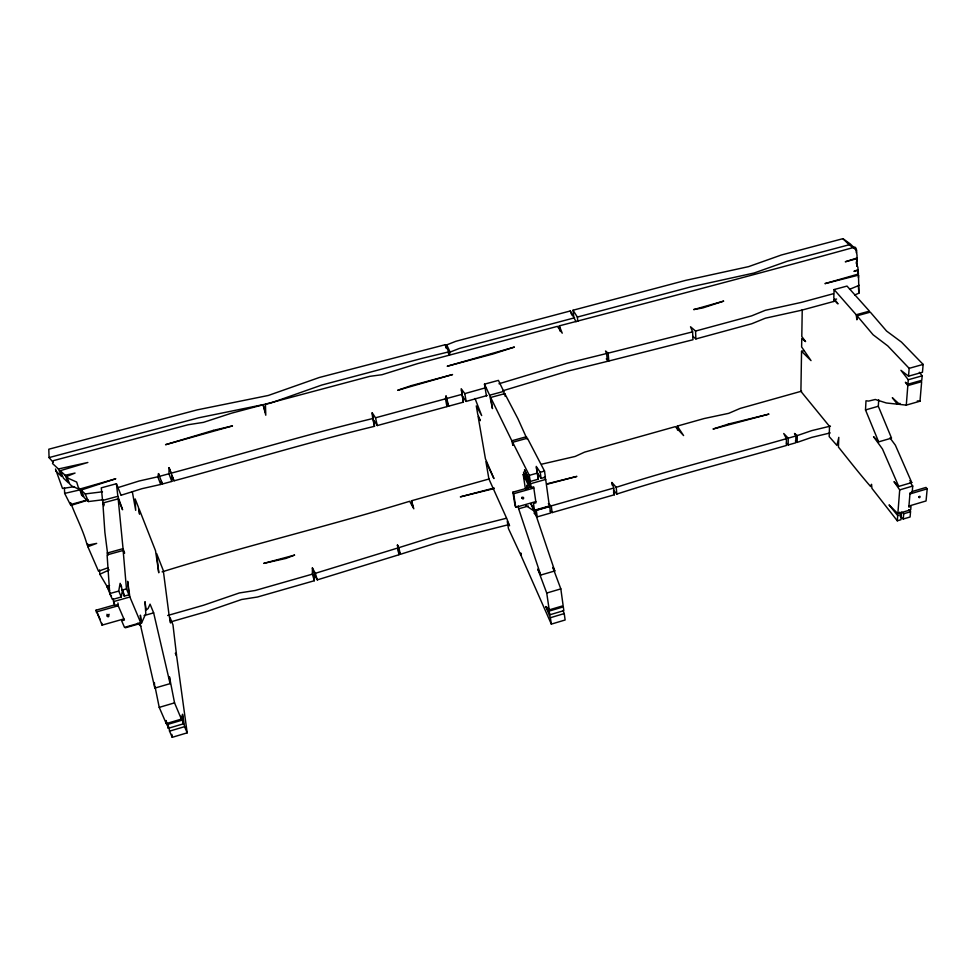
<?xml version="1.0" encoding="UTF-8"?>
<svg xmlns="http://www.w3.org/2000/svg" width="976" height="976" viewBox="0 0 976 976"><rect width="100%" height="100%" fill="white"/><g stroke="black" fill="none" stroke-linecap="round" stroke-linejoin="round"><path stroke-width="1.46" d="M170.751 621.871L205.838 611.818L241.621 599.496L257.444 597.019L314.345 580.72L312.381 574.144L312.393 567.947L315.346 573.302L317.298 579.878L398.977 554.746L397.476 545.072L398.977 554.746M121.256 495.186L142.02 488.671L160.686 484.462L161.369 481.29L162.394 483.998L171.8 481.436L171.849 475.361L173.984 480.839C240.889 462.77 307.159 442.604 374.516 426.317L372.21 412.811L375.504 417.801L377.309 425.56L446.959 406.626L447.508 403.515L446.276 397.025M830.222 432.917L811.568 437.419L797.16 442.396L797.258 435.589L794.525 433.454L795.867 435.979L795.782 442.787L788.157 444.971L788.218 438.175L783.74 433.515L786.436 438.675L786.375 445.483C729.853 461.709 672.842 476.032 616.844 494.051L613.465 490.196M171.8 481.436L168.982 473.763L169.043 467.699L171.19 473.165C238.412 455.072 305.012 434.881 372.698 418.558L372.21 412.811M804.187 350.579L801.552 351.311L800.906 391.364L829.515 426.366L829.173 436.577L836.92 445.422L838.811 437.346L838.433 447.045C849.047 460.343 859.502 473.738 870.653 486.573L871.519 484.303L871.958 488.403L897.298 520.806L900.921 519.72L901.336 514.486L899.799 512.144M802.235 309.624L801.796 336.488L805.578 341.6L801.76 338.526L801.625 346.944L811.019 360.608L801.552 351.311M833.687 301.474L833.748 299.815L836.603 299.034M834.09 289.567L856.208 314.76L869.433 311.137L847.009 286.078L834.09 289.567L833.809 298.144L838.006 303.878L833.748 299.815M856.428 252.955L856.562 250.051L850.303 243.951L842.91 238.681L781.471 254.968L748.604 266.631L685.494 280.417L573.034 310.234L573.815 317.273M856.916 266.387L857.026 255.236L855.867 248.014L854.927 247.099C756.668 274.305 657.97 300.01 559.309 325.862L559.919 330.986M857.965 274.195L857.953 267.619L856.22 262.886L857.27 258.567L845.301 261.775L857.233 257.92M858.392 277.77L858.514 275.134L824.952 283.626L858.429 274.024L858.148 270.254L853.939 271.389L858.099 269.681M919.368 372.283L922.161 375.821L921.783 380.298L907.924 384.227L908.266 379.749L900.921 370.307L908.546 376.187L922.466 372.246L923.137 364.402L901.47 342.1L886.55 331.035L870.299 312.137L857.062 315.773L856.879 319.811L856.208 314.76M854.732 294.947L858.892 293.215L858.514 275.134M878.717 399.745L878.315 406.272L891.539 438.126L878.644 441.86L865.505 409.932L865.993 400.794L868.628 401.075L875.289 399.477L886.33 402.978L897.395 404.174L900.092 403.393M897.298 520.806L897.7 515.572L889.051 504.921L897.859 513.632L910.706 509.801L910.986 506.471L908.839 507.105L910.047 492.868L912.206 492.221L912.731 486.048L910.266 482.51M897.859 513.632L899.701 489.891L894.004 481.619L898.713 486.414L911.755 482.571L895.395 445.239L889.99 437.907M897.395 404.174L892.308 397.72L899.665 404.418L906.289 405.125L907.814 385.581L905.374 382.25L907.924 384.227M908.546 376.187L909.156 368.342L887.782 345.919L873.093 334.768L857.062 315.773M908.778 509.618L910.535 511.741L910.083 516.987L903.264 519.025L903.691 513.779L901.629 512.058M906.289 405.125L919.99 401.209L921.661 381.653L907.814 385.581M911.791 491.636L925.992 487.439L927.2 488.842L926.053 500.956L908.937 506.044M446.959 406.626L445.483 398.83L446.032 395.731L448.679 406.162L463.368 402.161L461.441 390.034M112.972 598.8L114.961 605.376L117.706 604.595L124.391 620.065L121.671 620.834L124.501 627.373L140.739 622.737L129.881 596.995L127.649 581.318L128.966 594.811L124.281 596.141L120.121 583.319L118.718 591.066L109.837 593.567L112.411 599.496L121.256 596.995L122.403 590.529M160.686 484.462L157.819 476.788L158.515 473.628L159.539 476.325L168.982 473.763M576.096 321.763L570.289 310.966L455.853 341.295L446.727 344.882L445.947 347.956L445.349 344.674L319.274 377.505L268.327 395.463L197.201 409.871L48.8 449.216L49.068 457.585L52.985 462.099M448.204 352.763L449.338 355.166L450.119 352.08L446.727 344.882M526.345 488.525C526.723 490.989 525.722 485.938 526.198 488.952M125.306 627.8L141.483 623.176L145.79 613.636L144.997 601.68L146.144 610.049L148.071 608.585L150.072 604.156L153.647 612.855L170.08 683.639L154.83 688.104L140.044 623.261M109.166 614.319L107.799 615.026L106.909 614.294M109.178 590.016L99.833 574.254L109.251 569.886M849.535 289.335L859.27 285.297M66.527 476.544L68.54 478.423L76.677 482.059L78.361 487.561L79.934 489.025L83.155 496.625L81.594 495.161L79.898 489.647L71.785 485.987L69.772 484.096L66.527 476.544L75.054 473.067L65.16 475.263L60.256 470.7L87.852 462.478L58.414 468.98L52.545 463.527L53.363 460.66L188.148 424.743L203.447 422.364L231.3 413.251L263.117 404.772L265.374 412.36M450.119 352.08L459.318 348.469L574.596 317.798M522.648 497.321L521.648 497.382M108.287 567.678L98.503 571.192L87.852 546.706L96.685 543.388L87.206 545.23C83.314 530.407 75.823 516.646 70.65 502.64M162.114 571.851C244.073 546.365 327.57 526.357 409.676 501.274L413.812 508.801L411.518 500.761L489.11 478.96M102.736 499.785L88.426 501.554L84.302 497.687L81.069 490.086L115.79 478.752L79.934 489.025M399.05 551.684L400.38 554.295L437.272 542.693L507.52 524.929M70.797 505.47L88.243 500.005M397.391 548.122L315.346 573.302M397.476 545.072L398.806 547.682L435.857 536.056L506.41 518.256M487.207 395.5L466.174 401.404L462.6 396.512M503.104 390.693L568.142 371.026L607.365 361.364L606.633 353.519L605.523 351.031L608.121 353.153L608.853 360.998L692.96 339.746L692.606 331.864L690.52 326.765L695.546 331.059L695.888 338.94L751.715 323.764L765.355 318.2L801.186 310.319L834.651 301.218M485.914 387.704L464.783 393.609L461.209 388.729L463.368 402.161M498.98 383.763L567.227 363.206L606.633 353.519M132.321 491.709L135.688 510.338L135.152 498.919L138.433 507.252L139.568 514.145L139.214 509.24L155.526 550.732L158.759 572.778L156.636 553.575L163.285 570.484L169.068 615.1L170.556 622.969L170.166 617.857L172.972 624.835L176.558 655.299L175.363 653.2L176.693 656.458L187.185 732.842L172.227 737.319L169.543 731.146L184.586 726.669L182.488 714.249L183.378 723.826L168.311 728.303L166.079 720.508L166.274 723.606L181.39 719.105L181.158 716.042L183.378 723.826M564.238 613.575L565.128 619.992L551.33 624.115L550.379 617.71L564.238 613.575L563.091 610.781M897.7 515.572L901.336 514.486M903.691 513.779L910.535 511.741M909.949 493.941L927.2 488.842M549.39 611.013L563.311 606.877L563.835 610.622L549.939 614.758L547.865 607.255L549.22 609.866L563.152 605.73L560.822 588.882L552.892 567.654M166.75 724.704L181.865 720.215M155.123 687.116L159.234 707.38L174.545 702.866L181.39 719.105M549.22 609.866L546.731 593.042L560.822 588.882M899.701 489.891L912.731 486.048M546.731 593.042L537.788 569.106L540.741 575.059L554.783 570.948L534.421 510.57M548.915 506.739L534.079 510.985L530.956 503.909L534.47 510.241L549.354 505.983L545.682 479.436L544.449 476.666M167.689 615.49L203.386 605.291L239.34 592.957L255.236 590.48L312.381 574.144M548.329 503.653L551.233 505.897L613.721 488.037L611.964 482.51L616.198 487.329L616.844 494.051M616.198 487.329C672.427 469.285 729.67 454.938 786.436 438.675M788.218 438.175L795.867 435.979M797.258 435.589L811.727 430.623L830.454 426.097M537.227 516.865L550.586 513.034L549.671 506.337L536.251 510.167L537.227 516.865L533.97 512.912M550.22 511.095L552.148 512.583L614.38 494.759L613.721 488.037M113.96 602.021L114.216 605.035L96.051 610.183L102.065 625.128L123.891 618.918M525.539 473.836L523.209 474.482L529.529 487.463L512.9 492.172L515.06 505.714L515.792 507.3L535.8 501.603M144.094 615.575L153.647 612.855M540.741 575.059L518.659 508.801L528.345 506.044M865.505 409.932L878.315 406.272M121.768 590.199L126.465 588.882L123.147 550.452L107.092 554.905L109.763 594.055L111.496 596.031M512.656 442.287L529.309 475.373L537.447 473.079L536.227 466.394L540.228 472.286L541.094 478.411L545.377 477.191L544.523 471.079L527.394 438.2L512.656 442.287L512.839 445.288L511.827 440.762L490.66 397.464L504.775 393.633L517.89 418.667L527.028 438.944M540.228 472.286L544.523 471.079M909.156 368.342L923.137 364.402M494.173 488.561L460.343 496.857L494.1 488.012M534.47 510.241L533.482 503.494L535.97 502.786L533.64 486.829L531.115 487.536L530.554 483.718L524.502 469.798L530.224 481.473L538.313 479.192L537.447 473.079M113.35 601.667L129.881 596.995M530.554 483.718L545.682 479.436M908.266 379.749L922.161 375.821M546.755 483.889L576.877 476.398L546.694 484.328M96.173 612.013L118.218 605.767L117.974 602.961M512.9 492.172L513.632 493.746L533.811 488.037M109.568 590.602L106.884 586.332L109.556 585.588M677.515 430.087L677.283 426.097L704.172 418.533L728.706 413.336L740.101 408.444L801.625 391.156M107.031 553.099L123.049 548.646L118.181 498.858L102.858 503.018L104.883 532.359L107.811 555.381M511.827 440.762L526.54 436.687M118.194 487.536L139.068 481.022L157.819 476.788M375.504 417.801L445.483 398.83M447.203 398.367L461.965 394.365M692.606 331.864L608.121 353.153M695.546 331.059L751.618 315.87L765.33 310.295L801.308 302.401L833.455 293.691M87.084 500.066L70.357 504.604L64.66 493.405L64.392 487.756M102.565 500.456L117.852 496.296L116.412 483.742L101.272 487.841L102.565 500.456L104.005 504.494M503.726 391.376L498.431 380.384L484.474 384.166L489.635 395.207L503.726 391.376L504.348 394.353M49.068 457.585L198.665 417.801L270.352 403.186L321.702 385.069L422.608 358.229L448.728 351.872L449.338 355.166M573.034 310.234L577.365 317.066L690.642 286.932L754.18 272.987L787.278 261.226L849.144 244.769L856.562 250.051M64.66 493.405L80.971 489.647M541.826 464.149L575.145 456.451L584.551 452.144L675.319 426.646L683.59 435.564L677.283 426.097M74.481 486.646L62.501 488.464L55.498 469.029M81.069 490.086L85.205 493.929L102.468 491.794M917.281 400.941L919.99 401.209M525.649 505.409L534.079 510.985M795.342 440.957L797.16 442.396M606.267 358.875L608.853 360.998M900.177 516.438L903.264 519.025M692.887 336.354L695.888 338.94M55.815 471.042L61.659 476.52L58.414 468.98M842.91 238.681L849.144 244.769M909.839 480.668L911.755 482.571M137.787 623.164L140.825 626.226M878.644 441.86L873.557 436.711L882.463 448.984L898.713 486.414M786.375 443.104L788.157 444.971M541.094 478.411L537.093 472.494L536.397 467.614M374.028 420.546L377.309 425.56M312.393 567.947L314.333 574.522L317.298 579.878M123.147 550.452L124.599 553.221L123.049 548.646M552.965 567.398L554.783 570.948M549.939 614.758L545.84 606.511L550.379 617.71M531.115 487.536L523.587 472.091L524.673 479.301M445.349 344.674L448.728 351.872M551.33 624.115L521.404 556.381L520.867 553.026L520.928 555.381L508.447 528.589L507.264 521.416L509.545 525.82L506.788 518.585L488.927 479.009L485.926 461.709L493.941 478.569L485.426 458.805L478.106 416.435L480.302 420.656L477.752 414.397L476.288 405.906L481.668 415.581L474.995 398.452M96.051 610.183L100.162 619.357M447.508 403.515L448.679 406.162M106.884 586.332L109.666 592.749M159.234 707.38L166.274 723.606M60.256 470.7L63.513 478.24L68.405 482.827L65.16 475.263M118.718 591.066L121.256 596.995M120.621 584.502L121.622 586.869M126.465 588.882L128.966 594.811M184.586 726.669L187.185 732.842M85.205 493.929L88.426 501.554M102.858 503.018L103.981 505.751M118.181 498.858L122.573 509.765L117.852 496.296M559.309 325.862L562.237 333.182L557.381 326.374L417.545 363.633L381.897 374.735L369.867 376.333L265.435 404.162L265.777 415.215L263.117 404.772M116.412 483.742L121.012 495.247M570.289 310.966L571.777 314.919M158.515 473.628L162.394 483.998M169.043 467.699L173.984 480.839M613.501 491.989L614.38 494.759M528.223 488.659L526.857 485.231L526.723 486.377M122.964 590.614L124.281 596.141M398.806 547.682L400.38 554.295M372.698 418.558L374.516 426.317M174.545 702.866L169.421 676.746L170.08 683.639M411.518 500.761L412.982 507.313M489.635 395.207L492.49 408.615L490.66 397.464M537.337 473.824L538.313 479.192M464.783 393.609L466.174 401.404M484.474 384.166L486.426 395.89M513.632 493.746L515.792 507.3M168.885 726.986L169.543 731.146M518.183 505.824L518.659 508.801M504.775 393.633L505.214 396.415M523.209 474.482L525.259 487.976M529.309 475.373L530.224 481.473M551.233 505.897L552.148 512.583M141.483 623.176L140.385 615.185L140.739 622.737M171.874 734.379L172.227 737.319M577.365 317.066L577.829 321.311M611.964 482.51L612.233 485.206M154.391 682.553L154.83 688.104M168.104 725.546L168.311 728.303M856.672 263.044L856.879 265.74M858.355 285.931L858.892 293.215M99.515 569.923L99.833 574.254M101.931 623.298L102.065 625.128M87.657 543.839L87.852 546.706M314.333 574.522L314.345 580.72M522.014 498.26C523.929 500.981 524.466 495.198 522.014 498.26M107.067 615.905C108.848 619.04 110.203 613.245 107.067 615.905M918.733 497.077C919.856 499.444 921.161 494.368 918.733 497.077M294.52 555.124L286.017 558.406L263.74 563.384L294.52 555.124M411.152 385.666L397.72 390.278L452.547 374.552L411.152 385.666M723.545 301.157L702.793 307.94L693.692 309.587L723.545 301.157M514.23 347.127L493.209 353.934L447.215 366.232L514.23 347.127M728.535 424.023L713.017 429.05L768.966 414.105L728.535 424.023M213.293 430.404L165.554 444.69L232.471 425.914L213.293 430.404"/></g></svg>
